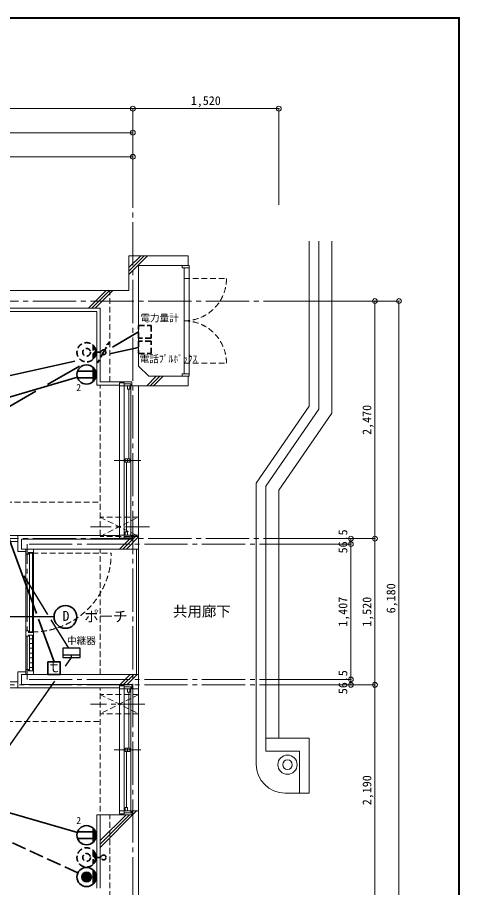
# Model space of a CAD drawing. Units: millimetres at full size, sheet at 1:50. Extents: x -9674 to 9699, y -6794 to 6791.
# Drawn here: x 5096 to 9699, y -2255 to 6791 of the extents above; entities that cross this region are included whole.
import ezdxf
from ezdxf.enums import TextEntityAlignment as Align

# ---------------------------------------------------------------- set-up
doc = ezdxf.new("R2010")
doc.units = ezdxf.units.MM
doc.header["$LTSCALE"] = 50
doc.header["$PDMODE"] = 32
doc.header["$PDSIZE"] = 50
for name, pattern in [('CHAIN1', [8, 5, -1, 1, -1]), ('CHAIN2', [12, 9, -1, 1, -1]), ('DASHED1', [1.8, 1.2, -0.6]), ('DASHED3', [4, 3, -1])]:
    doc.linetypes.add(name, pattern=pattern)
for name, color, linetype, lineweight in [('0-0_図面枠', 7, 'Continuous', 9), ('1-0_芯', 134, 'CHAIN2', 9), ('1-1_躯体', 134, 'Continuous', 9), ('1-2_間仕切', 134, 'Continuous', 9), ('1-3_建具', 134, 'Continuous', 9), ('1-6_ﾊﾞﾙｺﾆｰ・階段', 134, 'Continuous', 9), ('1-7_その他', 134, 'DASHED1', 9), ('1-8_ハッチ', 134, 'Continuous', 9), ('1-B_寸法', 134, 'Continuous', 9), ('1-C_梁', 134, 'DASHED1', 9), ('2-0_芯', 2, 'Continuous', 35), ('2-E', 2, 'Continuous', 35), ('3-0', 3, 'DASHED1', 35), ('3-2', 3, 'DASHED1', 35), ('3-3', 1, 'Continuous', 25), ('3-E', 3, 'Continuous', 35)]:
    doc.layers.add(name, color=color, linetype=linetype, lineweight=lineweight)
doc.layers.add('1-A_文字', color=134, linetype='Continuous')
doc.styles.add('ＭＳ ゴシック', font='')
doc.styles.get('ＭＳ ゴシック').set_extended_font_data('MS Gothic')

msp = doc.modelspace()

# ---------------------------------------------------------------- linework, layer by layer
at = {"layer": '0-0_図面枠'}
for p, q in [((9697.16, 6789.66), (-9672.16, 6789.66)), ((9695.4, 6787.9), (-9670.4, 6787.9)), ((-9668.64, 6786.14), (9693.64, 6786.14)), ((9693.64, 6786.14), (9693.64, -6788.64)), ((9695.4, -6790.4), (9695.4, 6787.9)), ((9697.16, -6792.16), (9697.16, 6789.66)), ((9691.87, 6784.38), (-9666.87, 6784.38)), ((9690.11, 6782.61), (-9665.11, 6782.61)), ((9688.35, 6780.85), (-9663.35, 6780.85)), ((9688.35, -6783.35), (9688.35, 6780.85)), ((9690.11, -6785.11), (9690.11, 6782.61)), ((9691.87, -6786.88), (9691.87, 6784.38))]:
    msp.add_line(p, q, dxfattribs=at)
msp.add_lwpolyline([(9698.92, -6793.93), (9698.92, 6791.43), (-9673.92, 6791.43)], dxfattribs=at)
at = {"layer": '1-0_芯'}
for p, q in [((6297.5, -3587.09), (6297.5, 4842.91)), ((-8542.5, 3842.91), (8067.5, 3842.91)), ((-8542.5, 1372.91), (8067.5, 1372.91)), ((5197.5, -90.59), (5197.5, 1316.41)), ((8067.5, 1316.41), (5197.5, 1316.41)), ((8067.5, -147.09), (1897.5, -147.09)), ((8067.5, -90.59), (5197.5, -90.59))]:
    msp.add_line(p, q, dxfattribs=at)
at = {"layer": '1-1_躯体'}
for p, q in [((6357.5, 3166.98), (6357.5, 4212.91)), ((6357.5, 4212.91), (6872.5, 4212.91)), ((6872.5, 4212.91), (6822.5, 4212.91)), ((6872.5, 4212.91), (6822.5, 4212.91)), ((6257.5, 3952.91), (-7142.5, 3952.91)), ((5957.5, 3767.91), (-6742.5, 3767.91)), ((5957.5, 3002.91), (5957.5, 3767.91)), ((5957.5, 3002.91), (6287.5, 3002.91)), ((6287.5, 3002.91), (6287.5, 2960.91)), ((6822.5, 3060.91), (6872.5, 3060.91)), ((6822.5, 3060.91), (6872.5, 3060.91)), ((6872.5, 3060.91), (6872.5, 2960.91)), ((6287.5, 2960.91), (6872.5, 2960.91)), ((6287.5, 1368.91), (5137.5, 1368.91)), ((6357.5, 1263.91), (6357.5, 1408.94)), ((6287.5, -143.09), (5137.5, -143.09)), ((6287.5, -143.09), (6287.5, -187.06)), ((6287.5, -1497.06), (5957.5, -1497.06)), ((5957.5, -2262.09), (5957.5, -1497.06)), ((6287.5, -1457.06), (6357.5, -1457.06)), ((6287.5, -1497.06), (6287.5, -1457.06)), ((6357.5, -3162.09), (6357.5, -1457.06))]:
    msp.add_line(p, q, dxfattribs=at)
at = {"layer": '1-1_躯体', "linetype": 'DASHED1'}
for p, q in [((6057.5, 3002.91), (6057.5, 3952.91)), ((6057.5, -3162.09), (6057.5, -1497.06))]:
    msp.add_line(p, q, dxfattribs=at)
at = {"layer": '1-1_躯体'}
for points in [[(6257.5, 3952.91), (6257.5, 4312.91), (6872.5, 4312.91), (6872.5, 4212.91)], [(6357.5, 3166.98), (6463.57, 3060.91), (6822.5, 3060.91)], [(6357.5, 1263.91), (5137.5, 1263.91), (5137.5, 1368.91)], [(6287.5, 1368.91), (6287.5, 1408.94), (6357.5, 1408.94)], [(6357.5, -38.09), (5137.5, -38.09), (5137.5, -143.09)], [(6287.5, -187.06), (6357.5, -187.06), (6357.5, -38.09)]]:
    msp.add_lwpolyline(points, dxfattribs=at)
at = {"layer": '1-2_間仕切'}
for p, q in [((5102.5, 1403.91), (3577.5, 1403.91)), ((5102.5, 1342.91), (3577.5, 1342.91)), ((5102.5, -117.09), (3577.5, -117.09)), ((5102.5, -178.09), (3577.5, -178.09))]:
    msp.add_line(p, q, dxfattribs=at)
at = {"layer": '1-3_建具'}
for p, q in [((6812.5, 4212.91), (6812.5, 4187.91)), ((6882.5, 4212.91), (6812.5, 4212.91)), ((6812.5, 4212.91), (6812.5, 4187.91)), ((6812.5, 4187.91), (6882.5, 4187.91)), ((6832.5, 4187.91), (6832.5, 3085.91)), ((6882.5, 4187.91), (6882.5, 4212.91)), ((6882.5, 3085.91), (6882.5, 4187.91)), ((6812.5, 3085.91), (6812.5, 3060.91)), ((6882.5, 3085.91), (6812.5, 3085.91)), ((6160.5, 2990.91), (6161.53, 2990.91)), ((6160.5, 2990.91), (6207.5, 2990.91)), ((6207.5, 2990.91), (6207.5, 2960.91)), ((6160.5, 2960.91), (6160.5, 1408.94)), ((6277.5, 2980.91), (6207.5, 2980.91)), ((6207.5, 2960.91), (6277.5, 2960.91)), ((6207.5, 2945.91), (6207.5, 2960.91)), ((6207.5, 1423.94), (6207.5, 2945.91)), ((6254.5, 2202.42), (6254.5, 2925.91)), ((6266.5, 2925.91), (6266.5, 2960.91)), ((6277.5, 2980.91), (6277.5, 2945.91)), ((6277.5, 1423.94), (6277.5, 2945.91)), ((6357.5, 2960.91), (6357.5, 1408.94)), ((6380.98, 2184.92), (6104.02, 2184.92)), ((6218.5, 2167.42), (6218.5, 2202.42)), ((6218.5, 2202.42), (6266.5, 2202.42)), ((6242.5, 2167.42), (6242.5, 2202.42)), ((6266.5, 2167.42), (6266.5, 2202.42)), ((6218.5, 2167.42), (6266.5, 2167.42)), ((6230.5, 2167.42), (6230.5, 1443.94)), ((6160.5, 1378.94), (6161.53, 1378.94)), ((6160.5, 1378.94), (6207.5, 1378.94)), ((6207.5, 1423.94), (6207.5, 1408.94)), ((6207.5, 1408.94), (6277.5, 1408.94)), ((6207.5, 1378.94), (6207.5, 1408.94)), ((6277.5, 1388.94), (6207.5, 1388.94)), ((6218.5, 1443.94), (6242.5, 1443.94)), ((6218.5, 1443.94), (6218.5, 1408.94)), ((6242.5, 1443.94), (6242.5, 1408.94)), ((6277.5, 1388.94), (6277.5, 1423.94)), ((5182.5, 1263.91), (5182.5, 1212.91)), ((5182.5, 1248.91), (5182.5, 1227.91)), ((5212.5, 1212.91), (5182.5, 1212.91)), ((5182.5, 412.91), (5182.5, 1212.91)), ((5222.5, 1222.91), (5222.5, 402.91)), ((5252.5, 1222.91), (5222.5, 1222.91)), ((5252.5, 1222.91), (5252.5, 402.91)), ((5262.5, 1227.91), (5262.5, 1263.91)), ((5262.5, 1227.91), (5262.5, 397.91)), ((5212.5, 412.91), (5182.5, 412.91)), ((5182.5, 357.91), (5182.5, 412.91)), ((5212.5, 412.91), (5212.5, 397.91)), ((5252.5, 402.91), (5222.5, 402.91)), ((5222.5, 367.91), (5222.5, -2.09)), ((5252.5, 367.91), (5252.5, -2.09)), ((5262.5, -2.09), (5262.5, 367.91)), ((5182.5, 357.91), (5182.5, 12.91)), ((5222.5, 332.91), (5252.5, 332.91)), ((5222.5, 282.91), (5252.5, 282.91)), ((5222.5, 232.91), (5252.5, 232.91)), ((5222.5, 182.91), (5252.5, 182.91)), ((5222.5, 132.91), (5252.5, 132.91)), ((5212.5, 12.91), (5182.5, 12.91)), ((5182.5, -38.09), (5182.5, 12.91)), ((5222.5, 82.91), (5252.5, 82.91)), ((5222.5, 32.91), (5252.5, 32.91)), ((5182.5, -23.09), (5182.5, -2.09)), ((5262.5, -2.09), (5262.5, -38.09)), ((6160.5, -157.06), (6161.53, -157.06)), ((6160.5, -157.06), (6160.5, -187.06)), ((6160.5, -157.06), (6207.5, -157.06)), ((6207.5, -157.06), (6207.5, -187.06)), ((6277.5, -167.06), (6207.5, -167.06)), ((6277.5, -167.06), (6277.5, -202.06)), ((6160.5, -187.06), (6207.5, -187.06)), ((6160.5, -187.06), (6160.5, -1457.06)), ((6207.5, -187.06), (6277.5, -187.06)), ((6207.5, -202.06), (6207.5, -187.06)), ((6207.5, -1442.06), (6207.5, -202.06)), ((6254.5, -804.56), (6254.5, -222.06)), ((6266.5, -222.06), (6266.5, -187.06)), ((6277.5, -1442.06), (6277.5, -202.06)), ((6357.5, -187.06), (6357.5, -1457.06)), ((6218.5, -839.56), (6218.5, -804.56)), ((6218.5, -804.56), (6266.5, -804.56)), ((6242.5, -839.56), (6242.5, -804.56)), ((6266.5, -839.56), (6266.5, -804.56)), ((6380.98, -822.06), (6104.02, -822.06)), ((6218.5, -839.56), (6266.5, -839.56)), ((6230.5, -839.56), (6230.5, -1422.06)), ((6207.5, -1442.06), (6207.5, -1457.06)), ((6218.5, -1422.06), (6242.5, -1422.06)), ((6218.5, -1422.06), (6218.5, -1457.06)), ((6242.5, -1422.06), (6242.5, -1457.06)), ((6277.5, -1477.06), (6277.5, -1442.06)), ((6160.5, -1487.06), (6161.53, -1487.06)), ((6160.5, -1487.06), (6207.5, -1487.06)), ((6207.5, -1457.06), (6277.5, -1457.06)), ((6207.5, -1487.06), (6207.5, -1457.06)), ((6277.5, -1477.06), (6207.5, -1477.06))]:
    msp.add_line(p, q, dxfattribs=at)
at = {"layer": '1-3_建具', "linetype": 'DASHED1'}
for p, q in [((6832.5, 4076.91), (7272.5, 4076.91)), ((6832.5, 3196.91), (7272.5, 3196.91)), ((5252.5, 1222.91), (6072.5, 1222.91))]:
    msp.add_line(p, q, dxfattribs=at)
at = {"layer": '1-3_建具'}
for points in [[(6812.5, 3060.91), (6882.5, 3060.91), (6882.5, 3085.91)], [(6160.5, 2990.91), (6160.5, 2960.91), (6207.5, 2960.91)], [(6266.5, 2925.91), (6242.5, 2925.91), (6242.5, 2960.91)], [(6160.5, 1378.94), (6160.5, 1408.94), (6207.5, 1408.94)], [(5212.5, 1212.91), (5212.5, 1227.91), (5262.5, 1227.91)], [(5182.5, 357.91), (5212.5, 357.91), (5212.5, 367.91), (5262.5, 367.91)], [(5212.5, 397.91), (5262.5, 397.91), (5262.5, 367.91)], [(5212.5, 12.91), (5212.5, -2.09), (5262.5, -2.09)], [(6266.5, -222.06), (6242.5, -222.06), (6242.5, -187.06)], [(6160.5, -1487.06), (6160.5, -1457.06), (6207.5, -1457.06)]]:
    msp.add_lwpolyline(points, dxfattribs=at)
at = {"layer": '1-3_建具', "linetype": 'DASHED1'}
for centre, radius, start, end in [((6832.5, 4076.91), 440, 270, 0), ((6832.5, 3196.91), 440, 0, 90), ((5252.5, 1222.91), 820, 270, 0)]:
    msp.add_arc(centre, radius, start, end, dxfattribs=at)
at = {"layer": '1-6_ﾊﾞﾙｺﾆｰ・階段'}
for p, q in [((8132.5, 4465.55), (8132.5, 2750.9)), ((8232.5, 4465.55), (8232.5, 2719.84)), ((8367.5, 4465.55), (8367.5, 2677.91)), ((7582.5, 1950.9), (8132.5, 2750.9)), ((7682.5, 1919.84), (8232.5, 2719.84)), ((7817.5, 1877.91), (8367.5, 2677.91)), ((7582.5, -972.09), (7582.5, 1950.9)), ((7682.5, 1919.84), (7682.5, -837.09)), ((7817.5, 1877.91), (7817.5, -702.09)), ((6337.5, -38.09), (6337.5, 1263.91)), ((6357.5, -38.09), (6357.5, 1263.91)), ((7882.5, -1272.09), (8032.5, -1272.09))]:
    msp.add_line(p, q, dxfattribs=at)
for radius in [100, 50]:
    msp.add_circle((7907.5, -977.09), radius, dxfattribs=at)
msp.add_arc((7882.5, -972.09), 300, 180, 270, dxfattribs=at)
at = {"layer": '1-7_その他'}
for p, q in [((6357.5, 1596.41), (5957.5, 1596.41)), ((5957.5, 1596.41), (6357.5, 1396.41)), ((5957.5, 1396.41), (6357.5, 1596.41)), ((6357.5, 1396.41), (5957.5, 1396.41)), ((6357.5, -247.54), (5957.5, -447.54)), ((6357.5, -447.54), (5957.5, -447.54))]:
    msp.add_line(p, q, dxfattribs=at)
at = {"layer": '1-7_その他', "linetype": 'CHAIN1'}
for p, q in [((6472.5, 1496.41), (5857.5, 1496.41)), ((6422.5, -347.54), (5857.5, -347.54))]:
    msp.add_line(p, q, dxfattribs=at)
at = {"layer": '1-7_その他'}
msp.add_lwpolyline([(6357.5, -247.54), (5957.5, -247.54), (6357.5, -447.54)], dxfattribs=at)
at = {"layer": '1-8_ハッチ'}
for p, q in [((6257.5, 4119.76), (6450.65, 4312.91)), ((6257.5, 4155.12), (6415.3, 4312.91)), ((6257.5, 4190.47), (6379.94, 4312.91)), ((5834.94, 3767.91), (6019.94, 3952.91)), ((5870.3, 3767.91), (6055.3, 3952.91)), ((5905.65, 3767.91), (6090.65, 3952.91)), ((5922.5, 3732.91), (-6707.5, 3732.91)), ((5922.5, 2967.91), (5922.5, 3732.91)), ((6442.15, 2960.91), (6542.15, 3060.91)), ((6477.51, 2960.91), (6577.51, 3060.91)), ((6512.87, 2960.91), (6612.87, 3060.91)), ((5922.5, 2967.91), (6160.5, 2967.91)), ((6159.37, 1263.91), (6264.37, 1368.91)), ((6194.72, 1263.91), (6339.75, 1408.94)), ((6230.08, 1263.91), (6357.5, 1391.33)), ((6287.5, 1392.05), (6304.39, 1408.94)), ((5102.5, 1238.91), (5182.5, 1238.91)), ((5102.5, -13.09), (5182.5, -13.09)), ((5102.5, -13.09), (5102.5, -178.09)), ((6166.58, -143.09), (6271.58, -38.09)), ((6201.94, -143.09), (6306.94, -38.09)), ((6237.29, -143.09), (6342.29, -38.09)), ((5102.5, -178.09), (6160.5, -178.09)), ((5957.5, -1837.09), (6337.53, -1457.06)), ((5957.5, -1801.74), (6262.17, -1497.06)), ((5957.5, -1766.38), (6226.82, -1497.06)), ((6287.5, -1471.74), (6302.17, -1457.06))]:
    msp.add_line(p, q, dxfattribs=at)
for points in [[(5102.5, 1238.91), (5102.5, 1403.91), (6160.5, 1403.91)], [(5922.5, -2262.09), (5922.5, -1497.06), (5957.5, -1497.06)]]:
    msp.add_lwpolyline(points, dxfattribs=at)
at = {"layer": '1-B_寸法'}
for p, q in [((-6802.5, 5842.91), (6297.5, 5842.91)), ((6297.5, 5842.91), (7817.5, 5842.91)), ((6297.5, 4842.91), (6297.5, 5842.91)), ((7817.5, 4842.91), (7817.5, 5842.91)), ((1897.5, 5592.91), (6297.5, 5592.91)), ((2697.5, 5342.91), (6297.5, 5342.91)), ((8067.5, 3842.91), (9067.5, 3842.91)), ((8817.5, 1372.91), (8817.5, 3842.91)), ((9067.5, -2337.09), (9067.5, 3842.91)), ((8067.5, 1372.91), (8817.5, 1372.91)), ((8567.5, 1372.91), (8567.5, 1316.41)), ((8817.5, -147.09), (8817.5, 1372.91)), ((8067.5, 1316.41), (8567.5, 1316.41)), ((8067.5, -90.59), (8567.5, -90.59)), ((8067.5, -147.09), (8817.5, -147.09)), ((8817.5, -2337.09), (8817.5, -147.09)), ((7682.5, -352.09), (7682.5, -452.09)), ((7682.5, -702.09), (8132.5, -702.09)), ((8132.5, -702.09), (8132.5, -1272.09)), ((7682.5, -837.09), (8032.5, -837.09)), ((8032.5, -837.09), (8032.5, -1272.09)), ((8032.5, -1272.09), (8132.5, -1272.09))]:
    msp.add_line(p, q, dxfattribs=at)
msp.add_lwpolyline([(8567.5, 1316.41), (8567.5, -90.59), (8567.5, -147.09)], dxfattribs=at)
for p in [(6297.5, 5842.91), (7817.5, 5842.91), (6297.5, 5592.91), (6297.5, 5342.91), (8817.5, 3842.91), (9067.5, 3842.91), (8567.5, 1372.91), (8817.5, 1372.91), (8567.5, 1316.41), (8567.5, -90.59), (8567.5, -147.09), (8817.5, -147.09)]:
    msp.add_point(p, dxfattribs=at)
at = {"layer": '1-C_梁'}
for p, q in [((5957.5, 1403.91), (5957.5, 2967.91)), ((2727.5, 1752.91), (5957.5, 1752.91)), ((5957.5, -38.09), (5957.5, 1263.91)), ((5957.5, -1464.06), (5957.5, -178.09)), ((1927.5, -527.09), (5957.5, -527.09))]:
    msp.add_line(p, q, dxfattribs=at)
at = {"layer": '2-0_芯'}
for p, q in [((6357.5, 3522.36), (6084.56, 3364.92)), ((5742.01, 3167.31), (5409.89, 2975.72)), ((5722.52, 3114.52), (5909.92, 3114.52)), ((5886.23, 3150.93), (5886.23, 3008.1)), ((5889.24, 3147.86), (5889.24, 3011.17)), ((5895.24, 3140.82), (5895.24, 3018.21)), ((5901.24, 3132.19), (5901.24, 3026.84)), ((5907.24, 3120.98), (5907.24, 3038.05)), ((5913.24, 3103.84), (5913.24, 3055.19)), ((4555.71, 2709.32), (5720.25, 3051.33)), ((5722.52, 3044.52), (5909.92, 3044.52)), ((5287.04, 2904.86), (4491.12, 2445.72)), ((4188.77, 566.59), (5477.26, 560.34)), ((4452.79, -1313.04), (5720.19, -1682.3)), ((5722.52, -1675.27), (5909.92, -1675.27)), ((5886.23, -1781.69), (5886.23, -1638.86)), ((5889.24, -1778.62), (5889.24, -1641.93)), ((5895.24, -1771.58), (5895.24, -1648.96)), ((5901.24, -1762.95), (5901.24, -1657.59)), ((5907.24, -1751.74), (5907.24, -1668.81)), ((5913.24, -1734.59), (5913.24, -1685.95)), ((5722.52, -1745.27), (5909.92, -1745.27))]:
    msp.add_line(p, q, dxfattribs=at)
at = {"layer": '2-0_芯', "linetype": 'DASHED1'}
msp.add_lwpolyline([(6487.5, 3587.36), (6487.5, 3457.36), (6357.5, 3457.36), (6357.5, 3587.36)], close=True, dxfattribs=at)
at = {"layer": '2-0_芯'}
for centre in [(5816.22, 3079.52), (5816.22, -1710.27)]:
    msp.add_circle(centre, 100.02, dxfattribs=at)
at = {"layer": '2-E'}
msp.add_circle((5596.03, 559.77), 118.77, dxfattribs=at)
at = {"layer": '3-0'}
msp.add_lwpolyline([(6487.5, 3296.34), (6487.5, 3426.34), (6357.5, 3426.34), (6357.5, 3296.34)], close=True, dxfattribs=at)
at = {"layer": '3-2'}
for p, q in [((5886.22, 3238.96), (5886.22, 3381.79)), ((5892.22, 3245.39), (5892.22, 3375.37)), ((5898.22, 3253.14), (5898.22, 3367.61)), ((5904.22, 3262.88), (5904.22, 3357.87)), ((5910.22, 3276.26), (5910.22, 3344.49)), ((5916.22, 3310.38), (5968.17, 3310.38)), ((5993.17, 3310.38), (5930.67, 3202.12)), ((5930.67, 3202.12), (5961.57, 3233.02)), ((5886.22, -1869.72), (5886.22, -2012.55)), ((5892.22, -1876.14), (5892.22, -2006.13)), ((5898.22, -1883.9), (5898.22, -1998.37)), ((5904.22, -1893.64), (5904.22, -1988.63)), ((5910.22, -1907.02), (5910.22, -1975.25)), ((5916.22, -1941.14), (5968.17, -1941.14))]:
    msp.add_line(p, q, dxfattribs=at)
msp.add_lwpolyline([(5993.17, 3310.38), (6055.67, 3418.63), (6024.77, 3387.73)], dxfattribs=at)
for centre, radius in [((5816.22, 3310.38), 100), ((5816.22, 3310.38), 40), ((5993.17, 3310.38), 25), ((5816.22, -1941.14), 100), ((5816.22, -1941.14), 40), ((5993.17, -1941.14), 25)]:
    msp.add_circle(centre, radius, dxfattribs=at)
at = {"layer": '3-3'}
for p, q in [((5413.31, 586.06), (5167.27, 986.75)), ((5630.11, 232.98), (5448.56, 528.65)), ((5570.46, 166.37), (5747.85, 166.37)), ((5595.69, 48.28), (5659.16, 138.37)), ((5659.16, 138.37), (5659.16, 166.37)), ((4613.66, -1345.6), (5486.23, -107.09))]:
    msp.add_line(p, q, dxfattribs=at)
msp.add_lwpolyline([(5570.46, 138.37), (5747.85, 138.37), (5747.85, 232.98), (5570.46, 232.98)], close=True, dxfattribs=at)
at = {"layer": '3-E'}
for p, q in [((6357.5, 3361.34), (6054.92, 3295.18)), ((5695.62, 3216.61), (729.77, 2130.78)), ((4918.31, 1624.77), (5293.61, 595.89)), ((5315.38, 536.2), (5477.44, 91.91)), ((5886.22, -2072.83), (5886.22, -2215.66)), ((5892.22, -2079.25), (5892.22, -2209.24)), ((5766.22, -2144.25), (5866.22, -2144.25)), ((5766.47, -2139.25), (5865.97, -2139.25)), ((5766.47, -2149.25), (5865.97, -2149.25)), ((5767.23, -2134.25), (5865.21, -2134.25)), ((5767.23, -2154.25), (5865.21, -2154.25)), ((5768.52, -2129.25), (5863.92, -2129.25)), ((5768.52, -2159.25), (5863.92, -2159.25)), ((5770.39, -2124.25), (5862.05, -2124.25)), ((5770.39, -2164.25), (5862.05, -2164.25)), ((5772.92, -2119.25), (5859.52, -2119.25)), ((5772.92, -2169.25), (5859.52, -2169.25)), ((5776.22, -2114.25), (5856.22, -2114.25)), ((5780.51, -2109.25), (5851.93, -2109.25)), ((5786.22, -2104.25), (5846.22, -2104.25)), ((5794.43, -2099.25), (5838.01, -2099.25)), ((5898.22, -2087.01), (5898.22, -2201.48)), ((5904.22, -2096.75), (5904.22, -2191.74)), ((5910.22, -2110.13), (5910.22, -2178.36)), ((5776.22, -2174.25), (5856.22, -2174.25)), ((5780.51, -2179.25), (5851.93, -2179.25)), ((5786.22, -2184.25), (5846.22, -2184.25)), ((5794.43, -2189.25), (5838.01, -2189.25))]:
    msp.add_line(p, q, dxfattribs=at)
at = {"layer": '3-E', "linetype": 'DASHED3'}
msp.add_line((5725.35, -2102.5), (4565.38, -1569.6), dxfattribs=at)
at = {"layer": '3-E'}
msp.add_lwpolyline([(5412.44, 91.91), (5412.44, -38.09), (5542.44, -38.09), (5542.44, 91.91)], close=True, dxfattribs=at)
for radius in [100, 50]:
    msp.add_circle((5816.22, -2144.25), radius, dxfattribs=at)

# ---------------------------------------------------------------- texts
at = {"layer": '1-A_文字', "style": 'ＭＳ ゴシック'}
for s, p in [('ポーチ', (5793.28, 476.36)), ('共用廊下', (6716.24, 529.26))]:
    msp.add_text(s, height=110, dxfattribs=at).set_placement(p, align=Align.BOTTOM_LEFT)
at = {"layer": '1-B_寸法', "style": 'ＭＳ ゴシック'}
msp.add_text('1,520', height=91.64, dxfattribs=at).set_placement((6901.25, 5852.91), align=Align.BOTTOM_LEFT)
for s, p in [('2,470', (8807.5, 2451.66)), ('56.5', (8557.5, 1219.66)), ('6,180', (9057.5, 596.66)), ('1,407', (8557.5, 456.66)), ('1,520', (8807.5, 456.66)), ('56.5', (8557.5, -243.84)), ('2,190', (8807.5, -1398.34))]:
    msp.add_text(s, height=91.64, rotation=90, dxfattribs=at).set_placement(p, align=Align.BOTTOM_LEFT)
at = {"layer": '2-0_芯', "color": 7, "style": 'ＭＳ ゴシック'}
for p in [(5708.89, 2884.41), (5708.89, -1615.17)]:
    msp.add_text('2', height=73.31, dxfattribs=at).set_placement(p, align=Align.BOTTOM_LEFT)
at = {"layer": '2-E', "color": 7, "style": 'ＭＳ ゴシック'}
for s, height, p in [('電力量計', 73.31, (6376.02, 3608.27)), ('D', 104.5, (5566.51, 486.17)), ('ｔ', 110, (5402.44, -48.09))]:
    msp.add_text(s, height=height, dxfattribs=at).set_placement(p, align=Align.BOTTOM_LEFT)
at = {"layer": '3-E', "color": 7, "style": 'ＭＳ ゴシック'}
for s, p in [('電話ﾌﾟﾙﾎﾞｯｸｽ', (6369.43, 3182.7)), ('中継器', (5613.07, 254.99))]:
    msp.add_text(s, height=73.31, dxfattribs=at).set_placement(p, align=Align.BOTTOM_LEFT)

doc.saveas('drawing.dxf')
